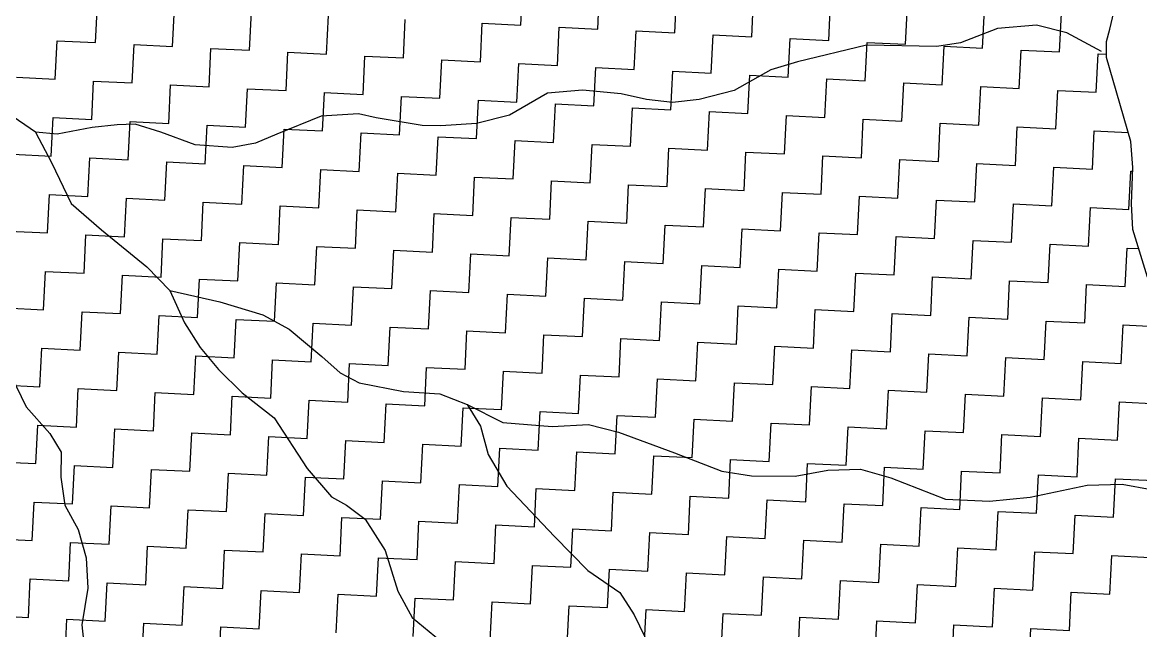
# Model space of a CAD drawing. Header units: metres. Extents: x 263404 to 269468, y 2224335 to 2228035.
# Drawn here: x 268652.4 to 269107.9, y 2224587.8 to 2224835.8 of the extents above; entities that cross this region are included whole.
import ezdxf

# ---------------------------------------------------------------- set-up
doc = ezdxf.new("R2010")
doc.units = ezdxf.units.M
doc.header["$LTSCALE"] = 0.3
doc.layers.add('LINE_WATER', color=4, linetype='Continuous')
doc.layers.add('POLY_HATCH', color=12, linetype='Continuous')

msp = doc.modelspace()

# ---------------------------------------------------------------- linework, layer by layer
at = {"layer": 'LINE_WATER'}
for p, q in [((269049.63, 2224833.28), (269034.52, 2224827.42)), ((269065.47, 2224834.7), (269049.63, 2224833.28)), ((269077.92, 2224831.56), (269065.47, 2224834.7)), ((269092.05, 2224823.93), (269077.92, 2224831.56)), ((268996.32, 2224826.48), (268968.24, 2224819.68)), ((269024.99, 2224826), (268996.32, 2224826.48)), ((269034.52, 2224827.42), (269024.99, 2224826)), ((268968.24, 2224819.68), (268957.35, 2224816.44)), ((268957.35, 2224816.44), (268942.43, 2224808.04)), ((268866.39, 2224806.94), (268850.81, 2224797.94)), ((268880.64, 2224808.12), (268866.39, 2224806.94)), ((268896.33, 2224806.71), (268880.64, 2224808.12)), ((268906.62, 2224804.31), (268896.33, 2224806.71)), ((268942.43, 2224808.04), (268928.06, 2224804.34)), ((268917.28, 2224803.15), (268906.62, 2224804.31)), ((268928.06, 2224804.34), (268917.28, 2224803.15)), ((268657.8, 2224790.99), (268646.53, 2224798.8)), ((268774.16, 2224797.5), (268756.14, 2224790.2)), ((268789.35, 2224798.47), (268774.16, 2224797.5)), ((268796.52, 2224796.86), (268789.35, 2224798.47)), ((268815.28, 2224793.72), (268796.52, 2224796.86)), ((268850.81, 2224797.94), (268837.39, 2224794.51)), ((268680.92, 2224792.99), (268666.6, 2224790.24)), ((268691.06, 2224794.06), (268680.92, 2224792.99)), ((268698.33, 2224794.33), (268691.06, 2224794.06)), ((268708.88, 2224790.97), (268698.33, 2224794.33)), ((268822.84, 2224793.66), (268815.28, 2224793.72)), ((268837.39, 2224794.51), (268822.84, 2224793.66)), ((268657.8, 2224790.99), (268664.31, 2224778.67)), ((268666.6, 2224790.24), (268657.8, 2224790.99)), ((268722.82, 2224785.87), (268708.88, 2224790.97)), ((268747.45, 2224786.53), (268737.9, 2224784.8)), ((268756.14, 2224790.2), (268747.45, 2224786.53)), ((268737.9, 2224784.8), (268722.82, 2224785.87)), ((268664.31, 2224778.67), (268672.31, 2224761.89)), ((268672.31, 2224761.89), (268684.7, 2224751.19)), ((268684.7, 2224751.19), (268703.19, 2224736.09)), ((268703.19, 2224736.09), (268712.48, 2224726.48)), ((268712.48, 2224726.48), (268718.45, 2224713.27)), ((268712.48, 2224726.48), (268732.94, 2224721.82)), ((268732.94, 2224721.82), (268750.34, 2224716.54)), ((268750.34, 2224716.54), (268761.08, 2224710.65)), ((268718.45, 2224713.27), (268724.88, 2224703.18)), ((268761.08, 2224710.65), (268774.4, 2224699.59)), ((268724.88, 2224703.18), (268732.33, 2224694.3)), ((268774.4, 2224699.59), (268781.95, 2224692.91)), ((268647.73, 2224691.92), (268654.02, 2224679)), ((268732.33, 2224694.3), (268741.94, 2224684.68)), ((268781.95, 2224692.91), (268789.63, 2224688.75)), ((268789.63, 2224688.75), (268807.75, 2224685.33)), ((268741.94, 2224684.68), (268754.99, 2224674.58)), ((268807.75, 2224685.33), (268822.52, 2224684.28)), ((268822.52, 2224684.28), (268833.65, 2224679.94)), ((268654.02, 2224679), (268663.57, 2224668.12)), ((268833.65, 2224679.94), (268848.11, 2224672.61)), ((268833.65, 2224679.94), (268838.99, 2224671.13)), ((268754.99, 2224674.58), (268768.47, 2224653.9)), ((268663.57, 2224668.12), (268668.24, 2224660.49)), ((268838.99, 2224671.13), (268842.21, 2224659.62)), ((268848.11, 2224672.61), (268868.21, 2224670.98)), ((268868.21, 2224670.98), (268883.07, 2224671.82)), ((268883.07, 2224671.82), (268895.21, 2224668.69)), ((268895.21, 2224668.69), (268918.13, 2224660.3)), ((268668.24, 2224660.49), (268668.05, 2224650.41)), ((268842.21, 2224659.62), (268849.76, 2224646.64)), ((268918.13, 2224660.3), (268937.3, 2224652.73)), ((268668.05, 2224650.41), (268669.69, 2224638.98)), ((268768.47, 2224653.9), (268778.3, 2224642.38)), ((268937.3, 2224652.73), (268949.5, 2224650.87)), ((268949.5, 2224650.87), (268967.16, 2224650.78)), ((268967.16, 2224650.78), (268980.52, 2224653.26)), ((268980.52, 2224653.26), (268993.78, 2224653.55)), ((268993.78, 2224653.55), (269006.22, 2224650.1)), ((269006.22, 2224650.1), (269028.49, 2224641.43)), ((268849.76, 2224646.64), (268869.24, 2224626.13)), ((269062.9, 2224642.24), (269086.16, 2224647.07)), ((269086.16, 2224647.07), (269100.37, 2224647.47)), ((269100.37, 2224647.47), (269112.24, 2224645.3)), ((268778.3, 2224642.38), (268784.44, 2224638.92)), ((269028.49, 2224641.43), (269046.42, 2224640.53)), ((269046.42, 2224640.53), (269062.9, 2224642.24)), ((268669.69, 2224638.98), (268675.18, 2224628.94)), ((268784.44, 2224638.92), (268792.04, 2224633.19)), ((268792.04, 2224633.19), (268800.23, 2224620.49)), ((268675.18, 2224628.94), (268678.4, 2224617.44)), ((268869.24, 2224626.13), (268882.73, 2224612.23)), ((268800.23, 2224620.49), (268805.4, 2224603.85)), ((268678.4, 2224617.44), (268679.05, 2224605.11)), ((268882.73, 2224612.23), (268895.85, 2224603.38)), ((268679.05, 2224605.11), (268676.72, 2224590.1)), ((268805.4, 2224603.85), (268811.17, 2224593.16)), ((268895.85, 2224603.38), (268901.71, 2224594.27)), ((268811.17, 2224593.16), (268825.11, 2224581.75)), ((268901.71, 2224594.27), (268907.98, 2224581.03)), ((268676.72, 2224590.1), (268677.8, 2224579.97))]:
    msp.add_line(p, q, dxfattribs=at)
at = {"layer": 'POLY_HATCH', "linetype": 'Continuous'}
for p, q in [((268855.46, 2224834.64), (268856.24, 2224850.31)), ((268886.82, 2224833.08), (268887.59, 2224848.76)), ((268918.17, 2224831.52), (268918.95, 2224847.2)), ((268682.24, 2224827.53), (268683.02, 2224843.21)), ((268713.59, 2224825.97), (268714.37, 2224841.65)), ((268949.52, 2224829.96), (268950.3, 2224845.64)), ((268980.88, 2224828.4), (268981.65, 2224844.08)), ((269012.23, 2224826.85), (269013.01, 2224842.52)), ((268744.95, 2224824.41), (268745.73, 2224840.09)), ((268776.3, 2224822.86), (268777.08, 2224838.53)), ((268807.65, 2224821.3), (268808.43, 2224836.97)), ((269043.58, 2224825.29), (269044.36, 2224840.97)), ((269074.93, 2224823.73), (269075.71, 2224839.41)), ((268839.01, 2224819.74), (268839.79, 2224835.42)), ((268839.79, 2224835.42), (268855.46, 2224834.64)), ((268870.36, 2224818.18), (268871.14, 2224833.86)), ((268871.14, 2224833.86), (268886.82, 2224833.08)), ((268901.71, 2224816.62), (268902.49, 2224832.3)), ((268902.49, 2224832.3), (268918.17, 2224831.52)), ((268665.79, 2224812.63), (268666.57, 2224828.31)), ((268666.57, 2224828.31), (268682.24, 2224827.53)), ((268933.07, 2224815.07), (268933.85, 2224830.74)), ((268933.85, 2224830.74), (268949.52, 2224829.96)), ((268964.42, 2224813.51), (268965.2, 2224829.18)), ((268965.2, 2224829.18), (268980.88, 2224828.4)), ((268995.77, 2224811.95), (268996.55, 2224827.63)), ((268996.55, 2224827.63), (269012.23, 2224826.85)), ((268697.14, 2224811.08), (268697.92, 2224826.75)), ((268697.92, 2224826.75), (268713.59, 2224825.97)), ((268728.49, 2224809.52), (268729.27, 2224825.19)), ((268729.27, 2224825.19), (268744.95, 2224824.41)), ((268759.85, 2224807.96), (268760.62, 2224823.64)), ((268760.62, 2224823.64), (268776.3, 2224822.86)), ((269027.13, 2224810.39), (269027.9, 2224826.07)), ((269027.9, 2224826.07), (269043.58, 2224825.29)), ((269058.48, 2224808.83), (269059.26, 2224824.51)), ((269059.26, 2224824.51), (269074.93, 2224823.73)), ((268791.2, 2224806.4), (268791.98, 2224822.08)), ((268791.98, 2224822.08), (268807.65, 2224821.3)), ((268822.55, 2224804.84), (268823.33, 2224820.52)), ((268823.33, 2224820.52), (268839.01, 2224819.74)), ((268853.9, 2224803.28), (268854.68, 2224818.96)), ((268854.68, 2224818.96), (268870.36, 2224818.18)), ((269089.83, 2224807.27), (269090.61, 2224822.95)), ((269090.61, 2224822.95), (269094.02, 2224822.78)), ((268885.26, 2224801.73), (268886.04, 2224817.4)), ((268886.04, 2224817.4), (268901.71, 2224816.62)), ((268916.61, 2224800.17), (268917.39, 2224815.84)), ((268917.39, 2224815.84), (268933.07, 2224815.07)), ((268947.96, 2224798.61), (268948.74, 2224814.29)), ((268948.74, 2224814.29), (268964.42, 2224813.51)), ((268650.11, 2224813.41), (268665.79, 2224812.63)), ((268680.68, 2224796.18), (268681.46, 2224811.85)), ((268681.46, 2224811.85), (268697.14, 2224811.08)), ((268712.04, 2224794.62), (268712.82, 2224810.3)), ((268712.82, 2224810.3), (268728.49, 2224809.52)), ((268979.32, 2224797.05), (268980.1, 2224812.73)), ((268980.1, 2224812.73), (268995.77, 2224811.95)), ((269010.67, 2224795.49), (269011.45, 2224811.17)), ((269011.45, 2224811.17), (269027.13, 2224810.39)), ((269042.02, 2224793.94), (269042.8, 2224809.61)), ((269042.8, 2224809.61), (269058.48, 2224808.83)), ((268743.39, 2224793.06), (268744.17, 2224808.74)), ((268744.17, 2224808.74), (268759.85, 2224807.96)), ((268774.74, 2224791.5), (268775.52, 2224807.18)), ((268775.52, 2224807.18), (268791.2, 2224806.4)), ((268806.1, 2224789.95), (268806.87, 2224805.62)), ((268806.87, 2224805.62), (268822.55, 2224804.84)), ((269073.38, 2224792.38), (269074.16, 2224808.05)), ((269074.16, 2224808.05), (269089.83, 2224807.27)), ((268837.45, 2224788.39), (268838.23, 2224804.06)), ((268838.23, 2224804.06), (268853.9, 2224803.28)), ((268868.8, 2224786.83), (268869.58, 2224802.51)), ((268869.58, 2224802.51), (268885.26, 2224801.73)), ((268900.16, 2224785.27), (268900.93, 2224800.95)), ((268900.93, 2224800.95), (268916.61, 2224800.17)), ((268664.23, 2224781.28), (268665.01, 2224796.96)), ((268665.01, 2224796.96), (268680.68, 2224796.18)), ((268931.51, 2224783.71), (268932.29, 2224799.39)), ((268932.29, 2224799.39), (268947.96, 2224798.61)), ((268962.86, 2224782.15), (268963.64, 2224797.83)), ((268963.64, 2224797.83), (268979.32, 2224797.05)), ((268994.21, 2224780.6), (268994.99, 2224796.27)), ((268994.99, 2224796.27), (269010.67, 2224795.49)), ((268695.58, 2224779.72), (268696.36, 2224795.4)), ((268696.36, 2224795.4), (268712.04, 2224794.62)), ((268726.93, 2224778.16), (268727.71, 2224793.84)), ((268727.71, 2224793.84), (268743.39, 2224793.06)), ((268758.29, 2224776.61), (268759.07, 2224792.28)), ((268759.07, 2224792.28), (268774.74, 2224791.5)), ((269025.57, 2224779.04), (269026.35, 2224794.71)), ((269026.35, 2224794.71), (269042.02, 2224793.94)), ((269056.92, 2224777.48), (269057.7, 2224793.16)), ((269057.7, 2224793.16), (269073.38, 2224792.38)), ((269088.27, 2224775.92), (269089.05, 2224791.6)), ((269089.05, 2224791.6), (269102.85, 2224790.91)), ((268789.64, 2224775.05), (268790.42, 2224790.72)), ((268790.42, 2224790.72), (268806.1, 2224789.95)), ((268820.99, 2224773.49), (268821.77, 2224789.17)), ((268821.77, 2224789.17), (268837.45, 2224788.39)), ((268852.35, 2224771.93), (268853.13, 2224787.61)), ((268853.13, 2224787.61), (268868.8, 2224786.83)), ((268648.55, 2224782.06), (268664.23, 2224781.28)), ((268883.7, 2224770.37), (268884.48, 2224786.05)), ((268884.48, 2224786.05), (268900.16, 2224785.27)), ((268915.05, 2224768.82), (268915.83, 2224784.49)), ((268915.83, 2224784.49), (268931.51, 2224783.71)), ((268946.41, 2224767.26), (268947.18, 2224782.93)), ((268947.18, 2224782.93), (268962.86, 2224782.15)), ((268679.13, 2224764.82), (268679.9, 2224780.5)), ((268679.9, 2224780.5), (268695.58, 2224779.72)), ((268710.48, 2224763.27), (268711.26, 2224778.94)), ((268711.26, 2224778.94), (268726.93, 2224778.16)), ((268977.76, 2224765.7), (268978.54, 2224781.38)), ((268978.54, 2224781.38), (268994.21, 2224780.6)), ((269009.11, 2224764.14), (269009.89, 2224779.82)), ((269009.89, 2224779.82), (269025.57, 2224779.04)), ((269040.46, 2224762.58), (269041.24, 2224778.26)), ((269041.24, 2224778.26), (269056.92, 2224777.48)), ((268741.83, 2224761.71), (268742.61, 2224777.38)), ((268742.61, 2224777.38), (268758.29, 2224776.61)), ((268773.18, 2224760.15), (268773.96, 2224775.83)), ((268773.96, 2224775.83), (268789.64, 2224775.05)), ((268804.54, 2224758.59), (268805.32, 2224774.27)), ((268805.32, 2224774.27), (268820.99, 2224773.49)), ((269071.82, 2224761.02), (269072.6, 2224776.7)), ((269072.6, 2224776.7), (269088.27, 2224775.92)), ((269103.17, 2224759.47), (269103.95, 2224775.14)), ((269103.95, 2224775.14), (269104.67, 2224775.11)), ((268835.89, 2224757.03), (268836.67, 2224772.71)), ((268836.67, 2224772.71), (268852.35, 2224771.93)), ((268867.24, 2224755.48), (268868.02, 2224771.15)), ((268868.02, 2224771.15), (268883.7, 2224770.37)), ((268898.6, 2224753.92), (268899.38, 2224769.59)), ((268899.38, 2224769.59), (268915.05, 2224768.82)), ((268662.67, 2224749.93), (268663.45, 2224765.6)), ((268663.45, 2224765.6), (268679.13, 2224764.82)), ((268694.02, 2224748.37), (268694.8, 2224764.05)), ((268694.8, 2224764.05), (268710.48, 2224763.27)), ((268929.95, 2224752.36), (268930.73, 2224768.04)), ((268930.73, 2224768.04), (268946.41, 2224767.26)), ((268961.3, 2224750.8), (268962.08, 2224766.48)), ((268962.08, 2224766.48), (268977.76, 2224765.7)), ((268992.66, 2224749.24), (268993.44, 2224764.92)), ((268993.44, 2224764.92), (269009.11, 2224764.14)), ((268725.38, 2224746.81), (268726.15, 2224762.49)), ((268726.15, 2224762.49), (268741.83, 2224761.71)), ((268756.73, 2224745.25), (268757.51, 2224760.93)), ((268757.51, 2224760.93), (268773.18, 2224760.15)), ((268788.08, 2224743.69), (268788.86, 2224759.37)), ((268788.86, 2224759.37), (268804.54, 2224758.59)), ((269024.01, 2224747.69), (269024.79, 2224763.36)), ((269024.79, 2224763.36), (269040.46, 2224762.58)), ((269055.36, 2224746.13), (269056.14, 2224761.8)), ((269056.14, 2224761.8), (269071.82, 2224761.02)), ((269086.72, 2224744.57), (269087.49, 2224760.25)), ((269087.49, 2224760.25), (269103.17, 2224759.47)), ((268819.44, 2224742.14), (268820.21, 2224757.81)), ((268820.21, 2224757.81), (268835.89, 2224757.03)), ((268850.79, 2224740.58), (268851.57, 2224756.25)), ((268851.57, 2224756.25), (268867.24, 2224755.48)), ((268882.14, 2224739.02), (268882.92, 2224754.7)), ((268882.92, 2224754.7), (268898.6, 2224753.92)), ((268646.99, 2224750.71), (268662.67, 2224749.93)), ((268913.49, 2224737.46), (268914.27, 2224753.14)), ((268914.27, 2224753.14), (268929.95, 2224752.36)), ((268944.85, 2224735.9), (268945.63, 2224751.58)), ((268945.63, 2224751.58), (268961.3, 2224750.8)), ((268677.57, 2224733.47), (268678.35, 2224749.15)), ((268678.35, 2224749.15), (268694.02, 2224748.37)), ((268708.92, 2224731.91), (268709.7, 2224747.59)), ((268709.7, 2224747.59), (268725.38, 2224746.81)), ((268740.27, 2224730.36), (268741.05, 2224746.03)), ((268741.05, 2224746.03), (268756.73, 2224745.25)), ((268976.2, 2224734.35), (268976.98, 2224750.02)), ((268976.98, 2224750.02), (268992.66, 2224749.24)), ((269007.55, 2224732.79), (269008.33, 2224748.46)), ((269008.33, 2224748.46), (269024.01, 2224747.69)), ((269038.91, 2224731.23), (269039.69, 2224746.91)), ((269039.69, 2224746.91), (269055.36, 2224746.13)), ((268771.63, 2224728.8), (268772.41, 2224744.47)), ((268772.41, 2224744.47), (268788.08, 2224743.69)), ((268802.98, 2224727.24), (268803.76, 2224742.92)), ((268803.76, 2224742.92), (268819.44, 2224742.14)), ((268834.33, 2224725.68), (268835.11, 2224741.36)), ((268835.11, 2224741.36), (268850.79, 2224740.58)), ((269070.26, 2224729.67), (269071.04, 2224745.35)), ((269071.04, 2224745.35), (269086.72, 2224744.57)), ((269101.61, 2224728.11), (269102.39, 2224743.79)), ((269102.39, 2224743.79), (269107.14, 2224743.55)), ((268865.69, 2224724.12), (268866.46, 2224739.8)), ((268866.46, 2224739.8), (268882.14, 2224739.02)), ((268897.04, 2224722.56), (268897.82, 2224738.24)), ((268897.82, 2224738.24), (268913.49, 2224737.46)), ((268928.39, 2224721.01), (268929.17, 2224736.68)), ((268929.17, 2224736.68), (268944.85, 2224735.9)), ((268661.11, 2224718.57), (268661.89, 2224734.25)), ((268661.89, 2224734.25), (268677.57, 2224733.47)), ((268692.46, 2224717.02), (268693.24, 2224732.69)), ((268693.24, 2224732.69), (268708.92, 2224731.91)), ((268959.74, 2224719.45), (268960.52, 2224735.12)), ((268960.52, 2224735.12), (268976.2, 2224734.35)), ((268991.1, 2224717.89), (268991.88, 2224733.57)), ((268991.88, 2224733.57), (269007.55, 2224732.79)), ((269022.45, 2224716.33), (269023.23, 2224732.01)), ((269023.23, 2224732.01), (269038.91, 2224731.23)), ((268723.82, 2224715.46), (268724.6, 2224731.13)), ((268724.6, 2224731.13), (268740.27, 2224730.36)), ((268755.17, 2224713.9), (268755.95, 2224729.58)), ((268755.95, 2224729.58), (268771.63, 2224728.8)), ((268786.52, 2224712.34), (268787.3, 2224728.02)), ((268787.3, 2224728.02), (268802.98, 2224727.24)), ((269053.8, 2224714.77), (269054.58, 2224730.45)), ((269054.58, 2224730.45), (269070.26, 2224729.67)), ((269085.16, 2224713.22), (269085.94, 2224728.89)), ((269085.94, 2224728.89), (269101.61, 2224728.11)), ((268817.88, 2224710.78), (268818.66, 2224726.46)), ((268818.66, 2224726.46), (268834.33, 2224725.68)), ((268849.23, 2224709.23), (268850.01, 2224724.9)), ((268850.01, 2224724.9), (268865.69, 2224724.12)), ((268880.58, 2224707.67), (268881.36, 2224723.34)), ((268881.36, 2224723.34), (268897.04, 2224722.56)), ((268645.44, 2224719.35), (268661.11, 2224718.57)), ((268911.94, 2224706.11), (268912.72, 2224721.79)), ((268912.72, 2224721.79), (268928.39, 2224721.01)), ((268943.29, 2224704.55), (268944.07, 2224720.23)), ((268944.07, 2224720.23), (268959.74, 2224719.45)), ((268974.64, 2224702.99), (268975.42, 2224718.67)), ((268975.42, 2224718.67), (268991.1, 2224717.89)), ((268676.01, 2224702.12), (268676.79, 2224717.8)), ((268676.79, 2224717.8), (268692.46, 2224717.02)), ((268707.36, 2224700.56), (268708.14, 2224716.24)), ((268708.14, 2224716.24), (268723.82, 2224715.46)), ((268738.72, 2224699), (268739.49, 2224714.68)), ((268739.49, 2224714.68), (268755.17, 2224713.9)), ((269006, 2224701.43), (269006.77, 2224717.11)), ((269006.77, 2224717.11), (269022.45, 2224716.33)), ((269037.35, 2224699.88), (269038.13, 2224715.55)), ((269038.13, 2224715.55), (269053.8, 2224714.77)), ((269068.7, 2224698.32), (269069.48, 2224713.99)), ((269069.48, 2224713.99), (269085.16, 2224713.22)), ((268770.07, 2224697.44), (268770.85, 2224713.12)), ((268770.85, 2224713.12), (268786.52, 2224712.34)), ((268801.42, 2224695.89), (268802.2, 2224711.56)), ((268802.2, 2224711.56), (268817.88, 2224710.78)), ((268832.77, 2224694.33), (268833.55, 2224710)), ((268833.55, 2224710), (268849.23, 2224709.23)), ((269100.05, 2224696.76), (269100.83, 2224712.44)), ((269100.83, 2224712.44), (269116.51, 2224711.66)), ((268864.13, 2224692.77), (268864.91, 2224708.45)), ((268864.91, 2224708.45), (268880.58, 2224707.67)), ((268895.48, 2224691.21), (268896.26, 2224706.89)), ((268896.26, 2224706.89), (268911.94, 2224706.11)), ((268926.83, 2224689.65), (268927.61, 2224705.33)), ((268927.61, 2224705.33), (268943.29, 2224704.55)), ((268659.55, 2224687.22), (268660.33, 2224702.9)), ((268660.33, 2224702.9), (268676.01, 2224702.12)), ((268690.91, 2224685.66), (268691.69, 2224701.34)), ((268691.69, 2224701.34), (268707.36, 2224700.56)), ((268958.19, 2224688.1), (268958.97, 2224703.77)), ((268958.97, 2224703.77), (268974.64, 2224702.99)), ((268989.54, 2224686.54), (268990.32, 2224702.21)), ((268990.32, 2224702.21), (269006, 2224701.43)), ((269020.89, 2224684.98), (269021.67, 2224700.66)), ((269021.67, 2224700.66), (269037.35, 2224699.88)), ((268722.26, 2224684.1), (268723.04, 2224699.78)), ((268723.04, 2224699.78), (268738.72, 2224699)), ((268753.61, 2224682.55), (268754.39, 2224698.22)), ((268754.39, 2224698.22), (268770.07, 2224697.44)), ((268784.97, 2224680.99), (268785.74, 2224696.66)), ((268785.74, 2224696.66), (268801.42, 2224695.89)), ((269052.25, 2224683.42), (269053.03, 2224699.1)), ((269053.03, 2224699.1), (269068.7, 2224698.32)), ((269083.6, 2224681.86), (269084.38, 2224697.54)), ((269084.38, 2224697.54), (269100.05, 2224696.76)), ((268816.32, 2224679.43), (268817.1, 2224695.11)), ((268817.1, 2224695.11), (268832.77, 2224694.33)), ((268847.67, 2224677.87), (268848.45, 2224693.55)), ((268848.45, 2224693.55), (268864.13, 2224692.77)), ((268879.02, 2224676.31), (268879.8, 2224691.99)), ((268879.8, 2224691.99), (268895.48, 2224691.21)), ((268643.88, 2224688), (268659.55, 2224687.22)), ((268674.45, 2224670.77), (268675.23, 2224686.44)), ((268675.23, 2224686.44), (268690.91, 2224685.66)), ((268910.38, 2224674.76), (268911.16, 2224690.43)), ((268911.16, 2224690.43), (268926.83, 2224689.65)), ((268941.73, 2224673.2), (268942.51, 2224688.87)), ((268942.51, 2224688.87), (268958.19, 2224688.1)), ((268973.08, 2224671.64), (268973.86, 2224687.32)), ((268973.86, 2224687.32), (268989.54, 2224686.54)), ((268705.8, 2224669.21), (268706.58, 2224684.88)), ((268706.58, 2224684.88), (268722.26, 2224684.1)), ((268737.16, 2224667.65), (268737.94, 2224683.33)), ((268737.94, 2224683.33), (268753.61, 2224682.55)), ((268768.51, 2224666.09), (268769.29, 2224681.77)), ((268769.29, 2224681.77), (268784.97, 2224680.99)), ((269004.44, 2224670.08), (269005.22, 2224685.76)), ((269005.22, 2224685.76), (269020.89, 2224684.98)), ((269035.79, 2224668.52), (269036.57, 2224684.2)), ((269036.57, 2224684.2), (269052.25, 2224683.42)), ((269067.14, 2224666.97), (269067.92, 2224682.64)), ((269067.92, 2224682.64), (269083.6, 2224681.86)), ((268799.86, 2224664.53), (268800.64, 2224680.21)), ((268800.64, 2224680.21), (268816.32, 2224679.43)), ((268831.22, 2224662.97), (268832, 2224678.65)), ((268832, 2224678.65), (268847.67, 2224677.87)), ((269098.5, 2224665.41), (269099.28, 2224681.08)), ((269099.28, 2224681.08), (269114.95, 2224680.3)), ((268862.57, 2224661.42), (268863.35, 2224677.09)), ((268863.35, 2224677.09), (268879.02, 2224676.31)), ((268893.92, 2224659.86), (268894.7, 2224675.53)), ((268894.7, 2224675.53), (268910.38, 2224674.76)), ((268925.28, 2224658.3), (268926.05, 2224673.98)), ((268926.05, 2224673.98), (268941.73, 2224673.2)), ((268658, 2224655.87), (268658.77, 2224671.54)), ((268658.77, 2224671.54), (268674.45, 2224670.77)), ((268689.35, 2224654.31), (268690.13, 2224669.99)), ((268690.13, 2224669.99), (268705.8, 2224669.21)), ((268720.7, 2224652.75), (268721.48, 2224668.43)), ((268721.48, 2224668.43), (268737.16, 2224667.65)), ((268956.63, 2224656.74), (268957.41, 2224672.42)), ((268957.41, 2224672.42), (268973.08, 2224671.64)), ((268987.98, 2224655.18), (268988.76, 2224670.86)), ((268988.76, 2224670.86), (269004.44, 2224670.08)), ((269019.33, 2224653.63), (269020.11, 2224669.3)), ((269020.11, 2224669.3), (269035.79, 2224668.52)), ((268752.05, 2224651.19), (268752.83, 2224666.87)), ((268752.83, 2224666.87), (268768.51, 2224666.09)), ((268783.41, 2224649.64), (268784.19, 2224665.31)), ((268784.19, 2224665.31), (268799.86, 2224664.53)), ((268814.76, 2224648.08), (268815.54, 2224663.75)), ((268815.54, 2224663.75), (268831.22, 2224662.97)), ((269050.69, 2224652.07), (269051.47, 2224667.74)), ((269051.47, 2224667.74), (269067.14, 2224666.97)), ((269082.04, 2224650.51), (269082.82, 2224666.19)), ((269082.82, 2224666.19), (269098.5, 2224665.41)), ((268846.11, 2224646.52), (268846.89, 2224662.2)), ((268846.89, 2224662.2), (268862.57, 2224661.42)), ((268877.47, 2224644.96), (268878.25, 2224660.64)), ((268878.25, 2224660.64), (268893.92, 2224659.86)), ((268908.82, 2224643.4), (268909.6, 2224659.08)), ((268909.6, 2224659.08), (268925.28, 2224658.3)), ((268642.32, 2224656.65), (268658, 2224655.87)), ((268672.89, 2224639.41), (268673.67, 2224655.09)), ((268673.67, 2224655.09), (268689.35, 2224654.31)), ((268940.17, 2224641.84), (268940.95, 2224657.52)), ((268940.95, 2224657.52), (268956.63, 2224656.74)), ((268971.53, 2224640.29), (268972.31, 2224655.96)), ((268972.31, 2224655.96), (268987.98, 2224655.18)), ((268704.25, 2224637.85), (268705.02, 2224653.53)), ((268705.02, 2224653.53), (268720.7, 2224652.75)), ((268735.6, 2224636.3), (268736.38, 2224651.97)), ((268736.38, 2224651.97), (268752.05, 2224651.19)), ((268766.95, 2224634.74), (268767.73, 2224650.41)), ((268767.73, 2224650.41), (268783.41, 2224649.64)), ((269002.88, 2224638.73), (269003.66, 2224654.4)), ((269003.66, 2224654.4), (269019.33, 2224653.63)), ((269034.23, 2224637.17), (269035.01, 2224652.85)), ((269035.01, 2224652.85), (269050.69, 2224652.07)), ((269065.59, 2224635.61), (269066.36, 2224651.29)), ((269066.36, 2224651.29), (269082.04, 2224650.51)), ((268798.31, 2224633.18), (268799.08, 2224648.86)), ((268799.08, 2224648.86), (268814.76, 2224648.08)), ((268829.66, 2224631.62), (268830.44, 2224647.3)), ((268830.44, 2224647.3), (268846.11, 2224646.52)), ((268861.01, 2224630.06), (268861.79, 2224645.74)), ((268861.79, 2224645.74), (268877.47, 2224644.96)), ((269096.94, 2224634.05), (269097.72, 2224649.73)), ((269097.72, 2224649.73), (269113.39, 2224648.95)), ((268892.36, 2224628.51), (268893.14, 2224644.18)), ((268893.14, 2224644.18), (268908.82, 2224643.4)), ((268923.72, 2224626.95), (268924.5, 2224642.62)), ((268924.5, 2224642.62), (268940.17, 2224641.84)), ((268955.07, 2224625.39), (268955.85, 2224641.07)), ((268955.85, 2224641.07), (268971.53, 2224640.29)), ((268656.44, 2224624.51), (268657.22, 2224640.19)), ((268657.22, 2224640.19), (268672.89, 2224639.41)), ((268687.79, 2224622.96), (268688.57, 2224638.63)), ((268688.57, 2224638.63), (268704.25, 2224637.85)), ((268719.14, 2224621.4), (268719.92, 2224637.08)), ((268719.92, 2224637.08), (268735.6, 2224636.3)), ((268986.42, 2224623.83), (268987.2, 2224639.51)), ((268987.2, 2224639.51), (269002.88, 2224638.73)), ((269017.78, 2224622.27), (269018.56, 2224637.95)), ((269018.56, 2224637.95), (269034.23, 2224637.17)), ((269049.13, 2224620.71), (269049.91, 2224636.39)), ((269049.91, 2224636.39), (269065.59, 2224635.61)), ((268750.5, 2224619.84), (268751.28, 2224635.52)), ((268751.28, 2224635.52), (268766.95, 2224634.74)), ((268781.85, 2224618.28), (268782.63, 2224633.96)), ((268782.63, 2224633.96), (268798.31, 2224633.18)), ((268813.2, 2224616.72), (268813.98, 2224632.4)), ((268813.98, 2224632.4), (268829.66, 2224631.62)), ((269080.48, 2224619.16), (269081.26, 2224634.83)), ((269081.26, 2224634.83), (269096.94, 2224634.05)), ((268844.56, 2224615.17), (268845.33, 2224630.84)), ((268845.33, 2224630.84), (268861.01, 2224630.06)), ((268875.91, 2224613.61), (268876.69, 2224629.28)), ((268876.69, 2224629.28), (268892.36, 2224628.51)), ((268907.26, 2224612.05), (268908.04, 2224627.73)), ((268908.04, 2224627.73), (268923.72, 2224626.95)), ((268640.76, 2224625.29), (268656.44, 2224624.51)), ((268671.33, 2224608.06), (268672.11, 2224623.74)), ((268672.11, 2224623.74), (268687.79, 2224622.96)), ((268938.61, 2224610.49), (268939.39, 2224626.17)), ((268939.39, 2224626.17), (268955.07, 2224625.39)), ((268969.97, 2224608.93), (268970.75, 2224624.61)), ((268970.75, 2224624.61), (268986.42, 2224623.83)), ((269001.32, 2224607.38), (269002.1, 2224623.05)), ((269002.1, 2224623.05), (269017.78, 2224622.27)), ((268702.69, 2224606.5), (268703.47, 2224622.18)), ((268703.47, 2224622.18), (268719.14, 2224621.4)), ((268734.04, 2224604.94), (268734.82, 2224620.62)), ((268734.82, 2224620.62), (268750.5, 2224619.84)), ((268765.39, 2224603.38), (268766.17, 2224619.06)), ((268766.17, 2224619.06), (268781.85, 2224618.28)), ((269032.67, 2224605.82), (269033.45, 2224621.49)), ((269033.45, 2224621.49), (269049.13, 2224620.71)), ((269064.03, 2224604.26), (269064.81, 2224619.94)), ((269064.81, 2224619.94), (269080.48, 2224619.16)), ((269095.38, 2224602.7), (269096.16, 2224618.38)), ((269096.16, 2224618.38), (269111.84, 2224617.6)), ((268796.75, 2224601.83), (268797.53, 2224617.5)), ((268797.53, 2224617.5), (268813.2, 2224616.72)), ((268828.1, 2224600.27), (268828.88, 2224615.95)), ((268828.88, 2224615.95), (268844.56, 2224615.17)), ((268859.45, 2224598.71), (268860.23, 2224614.39)), ((268860.23, 2224614.39), (268875.91, 2224613.61)), ((268890.81, 2224597.15), (268891.59, 2224612.83)), ((268891.59, 2224612.83), (268907.26, 2224612.05)), ((268922.16, 2224595.59), (268922.94, 2224611.27)), ((268922.94, 2224611.27), (268938.61, 2224610.49)), ((268953.51, 2224594.04), (268954.29, 2224609.71)), ((268954.29, 2224609.71), (268969.97, 2224608.93)), ((268654.88, 2224593.16), (268655.66, 2224608.84)), ((268655.66, 2224608.84), (268671.33, 2224608.06)), ((268686.23, 2224591.6), (268687.01, 2224607.28)), ((268687.01, 2224607.28), (268702.69, 2224606.5)), ((268717.59, 2224590.05), (268718.36, 2224605.72)), ((268718.36, 2224605.72), (268734.04, 2224604.94)), ((268984.87, 2224592.48), (268985.64, 2224608.15)), ((268985.64, 2224608.15), (269001.32, 2224607.38)), ((269016.22, 2224590.92), (269017, 2224606.6)), ((269017, 2224606.6), (269032.67, 2224605.82)), ((269047.57, 2224589.36), (269048.35, 2224605.04)), ((269048.35, 2224605.04), (269064.03, 2224604.26)), ((268748.94, 2224588.49), (268749.72, 2224604.16)), ((268749.72, 2224604.16), (268765.39, 2224603.38)), ((268780.29, 2224586.93), (268781.07, 2224602.61)), ((268781.07, 2224602.61), (268796.75, 2224601.83)), ((268811.64, 2224585.37), (268812.42, 2224601.05)), ((268812.42, 2224601.05), (268828.1, 2224600.27)), ((269078.92, 2224587.8), (269079.7, 2224603.48)), ((269079.7, 2224603.48), (269095.38, 2224602.7)), ((268843, 2224583.81), (268843.78, 2224599.49)), ((268843.78, 2224599.49), (268859.45, 2224598.71)), ((268874.35, 2224582.25), (268875.13, 2224597.93)), ((268875.13, 2224597.93), (268890.81, 2224597.15)), ((268905.7, 2224580.7), (268906.48, 2224596.37)), ((268906.48, 2224596.37), (268922.16, 2224595.59)), ((268639.2, 2224593.94), (268654.88, 2224593.16)), ((268669.78, 2224576.71), (268670.56, 2224592.38)), ((268670.56, 2224592.38), (268686.23, 2224591.6)), ((268701.13, 2224575.15), (268701.91, 2224590.82)), ((268701.91, 2224590.82), (268717.59, 2224590.05)), ((268937.06, 2224579.14), (268937.84, 2224594.81)), ((268937.84, 2224594.81), (268953.51, 2224594.04)), ((268968.41, 2224577.58), (268969.19, 2224593.26)), ((268969.19, 2224593.26), (268984.87, 2224592.48)), ((268999.76, 2224576.02), (269000.54, 2224591.7)), ((269000.54, 2224591.7), (269016.22, 2224590.92)), ((268732.48, 2224573.59), (268733.26, 2224589.27)), ((268733.26, 2224589.27), (268748.94, 2224588.49)), ((269031.12, 2224574.46), (269031.9, 2224590.14)), ((269031.9, 2224590.14), (269047.57, 2224589.36)), ((269062.47, 2224572.91), (269063.25, 2224588.58)), ((269063.25, 2224588.58), (269078.92, 2224587.8))]:
    msp.add_line(p, q, dxfattribs=at)
at = {"layer": 'POLY_HATCH'}
for p, q in [((269095.38, 2224833), (269098.03, 2224844.1)), ((269094.08, 2224828.06), (269095.38, 2224833)), ((269094.01, 2224821.46), (269094.08, 2224828.06)), ((269096.71, 2224812.1), (269094.01, 2224821.46)), ((269103.92, 2224787.2), (269096.71, 2224812.1)), ((269104.72, 2224776.61), (269103.92, 2224787.2)), ((269104.25, 2224761.86), (269104.72, 2224776.61)), ((269104.78, 2224751.28), (269104.25, 2224761.86)), ((269110.7, 2224731.89), (269104.78, 2224751.28))]:
    msp.add_line(p, q, dxfattribs=at)

doc.saveas('drawing.dxf')
